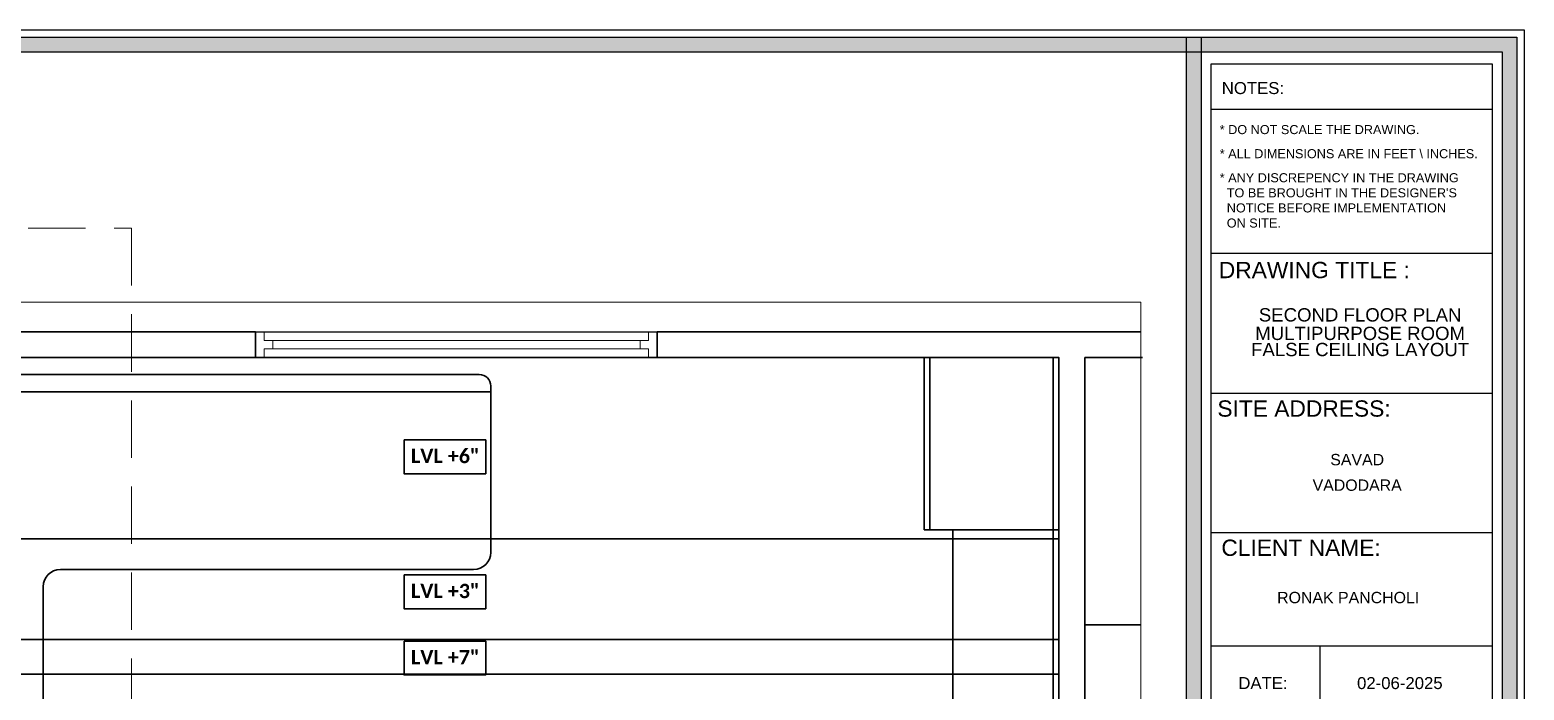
# Model space of a CAD drawing. Header units: millimetres. Extents: x 145796 to 148307, y -176303 to -174465.
# Drawn here: x 145966.5 to 146226.8, y -175336.9 to -175221.9 of the extents above; entities that cross this region are included whole.
import ezdxf
from ezdxf.enums import TextEntityAlignment as Align

# ---------------------------------------------------------------- set-up
doc = ezdxf.new("R2010")
doc.units = ezdxf.units.MM
doc.header["$MEASUREMENT"] = 0
doc.linetypes.add('00 . GROUND FLOOR$0$DASHED', pattern=[0.75, 0.5, -0.25])
doc.linetypes.add('DASHEDX2', pattern=[1.5, 1, -0.5])
for name, color, linetype, lineweight in [('FALSE CEILING', 6, 'Continuous', 30), ('FURNITURE', 32, 'Continuous', 9), ('Labelling', 1, 'Continuous', 25), ('NAME PLATE', 7, 'Continuous', 25), ('SECOND FLOOR', 7, 'Continuous', 9), ('SECOND FLOOR  ( PLINE )', 251, 'Continuous', 30)]:
    doc.layers.add(name, color=color, linetype=linetype, lineweight=lineweight)
doc.layers.add('Labels and Texts', color=8, linetype='Continuous')
doc.layers.add('XX~SLAB ( PLINE )', color=251, linetype='Continuous', plot=False)
doc.styles.add('Arial', font='arial.ttf')
doc.styles.add('century g', font='GOTHIC.TTF')

# ---------------------------------------------------------------- blocks, each defined once
blk = doc.blocks.new('ceiling')
at = {"layer": 'FURNITURE', "color": 9, "lineweight": 30, "true_color": 0xc7c8ca}
for p, q in [((142904.89, -176849.37, -0.13), (143012.89, -176849.37, -0.13)), ((142902.89, -176935.37, -0.13), (142902.89, -176851.37, -0.13)), ((142907.89, -176852.37, -0.13), (143014.89, -176852.37, -0.13)), ((143014.89, -176851.37, -0.13), (143014.89, -176880.36, -0.13)), ((142905.89, -176932.37, -0.13), (142905.89, -176854.37, -0.13)), ((143113.89, -176876.42), (143095.39, -176876.42)), ((143011.89, -176883.36, -0.13), (142939.89, -176883.36, -0.13)), ((142936.89, -176886.36, -0.13), (142936.89, -176934.37, -0.13)), ((142926.89, -176934.37, -0.13), (142907.89, -176934.37, -0.13)), ((142927.89, -176935.37, -0.13), (142927.89, -176936.37, -0.13)), ((142933.89, -176937.37, -0.13), (142904.89, -176937.37, -0.13)), ((142969.89, -176977.47, -0.13), (142969.89, -176955.47, -0.13)), ((142969.89, -176955.47, -0.13), (143023.89, -176955.47, -0.13)), ((142996.89, -176955.47, -0.13), (142996.89, -176981.47, -0.13)), ((143023.89, -176955.47, -0.13), (143023.89, -176977.47, -0.13)), ((143023.89, -176955.47, -0.13), (143023.89, -176957.47, -0.13)), ((142967.89, -176957.47, -0.13), (142969.89, -176957.47, -0.13)), ((143023.89, -176957.47, -0.13), (143025.89, -176957.47, -0.13)), ((142965.89, -176981.47, -0.13), (142965.89, -176959.47, -0.13)), ((143027.89, -176959.47, -0.13), (143027.89, -176981.47, -0.13)), ((143019.89, -176981.47, -0.13), (142973.89, -176981.47, -0.13)), ((143021.89, -176987.47, -0.13), (142971.89, -176987.47, -0.13))]:
    blk.add_line(p, q, dxfattribs=at)
at = {"layer": 'FURNITURE', "color": 3, "linetype": 'DASHEDX2', "lineweight": 30, "ltscale": 10}
blk.add_line((142899.89, -176989.42, -0.13), (143113.89, -176989.42, -0.13), dxfattribs=at)
at = {"layer": 'FURNITURE', "color": 9, "lineweight": 30, "ltscale": 10, "true_color": 0xc7c8ca}
for points in [[(143090.39, -176876.42), (143113.89, -176876.42), (143113.89, -176846.42), (143090.39, -176846.42)], [(143090.39, -176876.42), (143091.39, -176876.42), (143091.39, -176846.42), (143090.39, -176846.42)], [(143112.89, -176996.42), (143113.89, -176996.42), (143113.89, -176846.42), (143112.89, -176846.42)], [(143113.89, -176876.42), (143113.89, -176978.5), (143095.39, -176978.5), (143095.39, -176876.42)], [(143096.39, -176961.5), (143096.39, -176944.5), (143095.39, -176944.5), (143095.39, -176961.5)], [(143096.39, -176978.5), (143096.39, -176961.5), (143095.39, -176961.5), (143095.39, -176978.5)], [(143113.89, -176996.42), (143113.89, -176988.42), (142899.89, -176988.42), (142899.89, -176996.42)]]:
    blk.add_lwpolyline(points, close=True, dxfattribs=at)
at = {"layer": 'FURNITURE', "color": 9, "lineweight": 25, "true_color": 0xc7c8ca, "elevation": -0.13}
blk.add_lwpolyline([(142927.89, -176992.42, 1), (142931.89, -176992.42, -1), (142935.89, -176992.42, 1), (142939.89, -176992.42, -1), (142943.89, -176992.42, 1), (142947.89, -176992.42, -1), (142951.89, -176992.42, 1), (142955.89, -176992.42, -1), (142959.89, -176992.42, 1), (142963.89, -176992.42, -1), (142967.89, -176992.42, 1), (142971.89, -176992.42, -1), (142975.89, -176992.42, 1), (142979.89, -176992.42, -1), (142983.89, -176992.42, 1), (142987.89, -176992.42, -1), (142991.89, -176992.42, 1), (142995.89, -176992.42, -1), (142999.89, -176992.42, 1), (143003.89, -176992.42, -1), (143007.89, -176992.42, 1), (143011.89, -176992.42, -1), (143015.89, -176992.42, 1), (143019.89, -176992.42, -0.414214), (143021.89, -176990.42, -0.414214)], format="xyb", dxfattribs=at)
at = {"layer": 'FURNITURE', "color": 9, "lineweight": 30, "true_color": 0xc7c8ca}
for centre, radius, start, end in [((142904.89, -176851.37, -0.13), 2, 90, 180), ((143012.89, -176851.37, -0.13), 2, 0, 90), ((142907.89, -176854.37, -0.13), 2, 90, 180), ((143011.89, -176880.36, -0.13), 3, 270, 0), ((142939.89, -176886.36, -0.13), 3, 90, 180), ((142907.89, -176932.37, -0.13), 2, 180, 270), ((142904.89, -176935.37, -0.13), 2, 180, 270), ((142926.89, -176935.37, -0.13), 1, 0, 90), ((142933.89, -176934.37, -0.13), 3, 270, 0), ((142926.89, -176936.37, -0.13), 1, 270, 0), ((142967.89, -176959.47, -0.13), 2, 90, 180), ((143025.89, -176959.47, -0.13), 2, 0, 90), ((142973.89, -176977.47, -0.13), 4, 180, 270), ((143019.89, -176977.47, -0.13), 4, 270, 0), ((142971.89, -176981.47, -0.13), 6, 180, 270), ((143021.89, -176981.47, -0.13), 6, 270, 0)]:
    blk.add_arc(centre, radius, start, end, dxfattribs=at)
blk = doc.blocks.new('LAYOUT FILE')
at = {"layer": 'NAME PLATE', "true_color": 0xd39e00}
h = blk.add_hatch(color=42, dxfattribs=at)
h.paths.add_polyline_path([(3346889.83, -513806.18), (3346889.83, -514260.7), (3347535.56, -514260.7), (3347535.56, -513806.18)])
h.paths.add_polyline_path([(3346894.36, -513810.71), (3347531.03, -513810.71), (3347531.03, -514256.17), (3346894.36, -514256.17)], flags=16)
blk.add_hatch(color=42, dxfattribs=at).paths.add_polyline_path([(3347433.6, -514256.17), (3347438.13, -514256.17), (3347438.13, -513806.18), (3347433.6, -513806.18)])
at = {"layer": 'NAME PLATE', "color": 42, "true_color": 0xd39e00}
for p, q in [((3347527.96, -513828.55), (3347441.2, -513828.55)), ((3347527.96, -513872.99), (3347441.2, -513872.99)), ((3347527.96, -513916.26), (3347441.2, -513916.26)), ((3347527.96, -513959.27), (3347441.2, -513959.27)), ((3347527.96, -513994.31), (3347441.2, -513994.31)), ((3347474.77, -513994.31), (3347474.77, -514044.12))]:
    blk.add_line(p, q, dxfattribs=at)
for points in [[(3346887.56, -513803.91), (3347537.83, -513803.91), (3347537.83, -514262.96), (3346887.56, -514262.96)], [(3346889.83, -513806.18), (3347535.56, -513806.18), (3347535.56, -514260.7), (3346889.83, -514260.7)], [(3347433.6, -514256.17), (3347433.6, -513806.18), (3347438.13, -513806.18), (3347438.13, -514256.17)], [(3346894.36, -513810.71), (3347531.03, -513810.71), (3347531.03, -514256.17), (3346894.36, -514256.17)], [(3347441.2, -514252.44), (3347441.2, -513814.44), (3347527.96, -513814.44), (3347527.96, -514252.44)]]:
    blk.add_lwpolyline(points, close=True, dxfattribs=at)
at = {"layer": 'NAME PLATE', "style": 'Arial'}
for s, height, p in [('NOTES:', 3.699, (3347454.07, -513823.73)), ('DRAWING TITLE : ', 5.0338, (3347474.01, -513880.61)), ('SITE ADDRESS:', 5.0338, (3347469.85, -513923.39)), ('CLIENT NAME:', 5.0338, (3347468.93, -513966.4)), ('DATE:', 3.699, (3347457.17, -514007.54)), ('02-06-2025', 3.699, (3347499.44, -514007.54))]:
    blk.add_text(s, height=height, dxfattribs=at).set_placement(p, align=Align.CENTER)
at = {"layer": 'NAME PLATE', "char_height": 2.7974, "width": 108.0765, "attachment_point": 1, "style": 'Arial'}
for s, insert in [('* DO NOT SCALE THE DRAWING.', (3347443.82, -513833.31, 0)), ('* ALL DIMENSIONS ARE IN FEET \\\\ INCHES.', (3347443.82, -513840.75, 0)), ("* ANY DISCREPENCY IN THE DRAWING \\P  TO BE BROUGHT IN THE DESIGNER'S\\P  NOTICE BEFORE IMPLEMENTATION \\P  ON SITE.", (3347443.82, -513848.18, 0))]:
    blk.add_mtext(s, dxfattribs=dict(at, insert=insert))

msp = doc.modelspace()

# ---------------------------------------------------------------- linework, layer by layer
at = {"color": 1, "linetype": '00 . GROUND FLOOR$0$DASHED', "lineweight": 5, "ltscale": 20}
msp.add_lwpolyline([(145966.15, -175256.44), (145984.15, -175256.44), (145984.15, -175450.17), (145966.15, -175450.18)], dxfattribs=at)
at = {"layer": 'FALSE CEILING'}
for points, elevation in [([(146145.77, -175420.98), (146145.77, -175278.98), (145931.77, -175278.98), (145931.77, -175420.98)], -0.13), ([(146145.77, -175310.59), (146145.77, -175328.13), (145931.77, -175328.13), (145931.77, -175310.59)], -0.88), ([(146145.77, -175328.13), (146145.77, -175334.13), (145931.77, -175334.13), (145931.77, -175328.13)], -0.88)]:
    msp.add_lwpolyline(points, close=True, dxfattribs=dict(at, elevation=elevation))
at = {"layer": 'FURNITURE', "lineweight": 30}
for p, q in [((146160.32, -175278.98, -0.13), (146150.27, -175278.97, -0.13)), ((146150.27, -175278.97, -0.13), (146150.27, -175325.56, -0.13)), ((146150.27, -175325.56, -0.13), (146160.04, -175325.56, -0.13)), ((146160.04, -175325.56, -0.13), (146150.27, -175325.56, -0.13)), ((146150.27, -175325.56, -0.13), (146150.27, -175428.98, -0.13))]:
    msp.add_line(p, q, dxfattribs=at)
at = {"layer": 'Labelling', "lineweight": 0, "ltscale": 10}
for p, q in [((146160.04, -175269.3), (145911.9, -175269.3)), ((146160.04, -175439.23), (146160.04, -175269.3))]:
    msp.add_line(p, q, dxfattribs=at)
at = {"layer": 'Labels and Texts', "color": 1, "lineweight": 30, "ltscale": 0.3}
for points, elevation in [([(146031.65, -175293.33), (146045.89, -175293.33), (146045.89, -175299.22), (146031.65, -175299.22)], -0.13), ([(146031.65, -175316.86), (146045.89, -175316.86), (146045.89, -175322.75), (146031.65, -175322.75)], -1.01), ([(146031.65, -175328.39), (146045.89, -175328.39), (146045.89, -175334.28), (146031.65, -175334.28)], -1.01)]:
    msp.add_lwpolyline(points, close=True, dxfattribs=dict(at, elevation=elevation))
at = {"layer": 'SECOND FLOOR'}
for p, q in [((145922.77, -175274.48, -0.13), (146160.04, -175274.48, -0.13)), ((146005.77, -175274.48, -0.13), (146005.77, -175278.98, -0.13)), ((146007.27, -175274.48, -0.13), (146005.77, -175274.48, -0.13)), ((146005.77, -175274.48, -0.13), (146005.77, -175278.98, -0.13)), ((146075.77, -175274.48, -0.13), (146005.77, -175274.48, -0.13)), ((146005.77, -175274.48, -0.13), (146005.77, -175278.98, -0.13)), ((146007.27, -175275.98, -0.13), (146007.27, -175274.48, -0.13)), ((146075.77, -175274.48, -0.13), (146074.27, -175274.48, -0.13)), ((146074.27, -175274.48, -0.13), (146074.27, -175275.98, -0.13)), ((146075.77, -175274.48, -0.13), (146075.77, -175278.98, -0.13)), ((146075.77, -175278.98, -0.13), (146075.77, -175274.48, -0.13)), ((146075.77, -175278.98, -0.13), (146075.77, -175274.48, -0.13)), ((146008.77, -175275.98, -0.13), (146007.27, -175275.98, -0.13)), ((146007.27, -175278.98, -0.13), (146007.27, -175277.48, -0.13)), ((146007.27, -175277.48, -0.13), (146008.77, -175277.48, -0.13)), ((146008.77, -175277.48, -0.13), (146008.77, -175275.98, -0.13)), ((146008.77, -175277.48, -0.13), (146008.77, -175275.98, -0.13)), ((146008.77, -175275.98, -0.13), (146072.77, -175275.98, -0.13)), ((146072.77, -175277.48, -0.13), (146008.77, -175277.48, -0.13)), ((146074.27, -175275.98, -0.13), (146072.77, -175275.98, -0.13)), ((146072.77, -175275.98, -0.13), (146072.77, -175277.48, -0.13)), ((146072.77, -175275.98, -0.13), (146072.77, -175277.48, -0.13)), ((146072.77, -175277.48, -0.13), (146074.27, -175277.48, -0.13)), ((146074.27, -175277.48, -0.13), (146074.27, -175278.98, -0.13)), ((145931.77, -175278.98, -0.13), (146145.77, -175278.98, -0.13)), ((146005.77, -175278.98, -0.13), (146007.27, -175278.98, -0.13)), ((146005.77, -175278.98, -0.13), (146075.77, -175278.98, -0.13)), ((146074.27, -175278.98, -0.13), (146075.77, -175278.98, -0.13)), ((146145.77, -175278.98, -0.13), (146145.77, -175428.98, -0.13)), ((146150.27, -175278.98, -0.13), (146160.32, -175278.98, -0.13)), ((146150.27, -175428.98, -0.13), (146150.27, -175278.98, -0.13))]:
    msp.add_line(p, q, dxfattribs=at)
at = {"layer": 'SECOND FLOOR  ( PLINE )'}
for p, q in [((146005.77, -175274.48, -0.13), (145922.77, -175274.48, -0.13)), ((146005.77, -175278.98, -0.13), (146005.77, -175274.48, -0.13)), ((146075.77, -175278.98, -0.13), (146075.77, -175274.48, -0.13)), ((146075.77, -175274.48, -0.13), (146160.04, -175274.48, -0.13)), ((145931.77, -175278.98, -0.13), (146005.77, -175278.98, -0.13)), ((146145.77, -175278.98, -0.13), (146075.77, -175278.98, -0.13)), ((146145.77, -175428.98, -0.13), (146145.77, -175278.98, -0.13)), ((146160.32, -175278.98, -0.13), (146150.27, -175278.98, -0.13)), ((146150.27, -175278.98, -0.13), (146150.27, -175428.98, -0.13))]:
    msp.add_line(p, q, dxfattribs=at)
at = {"layer": 'XX~SLAB ( PLINE )'}
msp.add_line((145918.27, -175274.48, -0.13), (146160.04, -175274.48, -0.13), dxfattribs=at)

# ---------------------------------------------------------------- block references
at = {"layer": 'FURNITURE', "lineweight": 30}
msp.add_blockref('ceiling', (3031.88, 1567.44), dxfattribs=at)
at = {"layer": 'NAME PLATE', "lineweight": 0, "xscale": 0.5641680854420432, "yscale": 0.5641680854420432, "zscale": 0.5641680854420432}
msp.add_blockref('LAYOUT FILE', (-1742347.19, 114649.9, 0.13), dxfattribs=at)

# ---------------------------------------------------------------- texts
at = {"layer": 'NAME PLATE', "style": 'Arial'}
for s, height, p in [('SECOND FLOOR PLAN', 2.3205, (146198.24, -175272.69, 0.13)), ('MULTIPURPOSE ROOM', 2.3205, (146198.24, -175275.92, 0.13)), ('FALSE CEILING LAYOUT', 2.3205, (146198.24, -175278.73, 0.13)), (' SAVAD ', 1.981, (146197.73, -175297.75, 0.13)), ('VADODARA', 1.981, (146197.73, -175302.2, 0.13)), ('RONAK PANCHOLI    ', 1.9811, (146197.7, -175321.79, 0.13))]:
    msp.add_text(s, height=height, dxfattribs=at).set_placement(p, align=Align.CENTER)
at = {"layer": 'NAME PLATE', "color": 251, "true_color": 0x636466, "char_height": 2.5, "attachment_point": 5, "style": 'century g'}
for s, insert in [('\\A1;{\\fCalibri|b1|i0|c0|p34;\\C256;\\c0;LVL +6"}', (146038.85, -175296.14, -0.13)), ('\\A1;{\\fCalibri|b1|i0|c0|p34;\\C256;\\c0;LVL +3"}', (146038.85, -175319.67, -1.01)), ('\\A1;{\\fCalibri|b1|i0|c0|p34;\\C256;\\c0;LVL +7"}', (146038.85, -175331.2, -1.01))]:
    msp.add_mtext_dynamic_manual_height_columns(s, width=51.7191, gutter_width=1, heights=[0], dxfattribs=dict(at, insert=insert))

doc.saveas('drawing.dxf')
